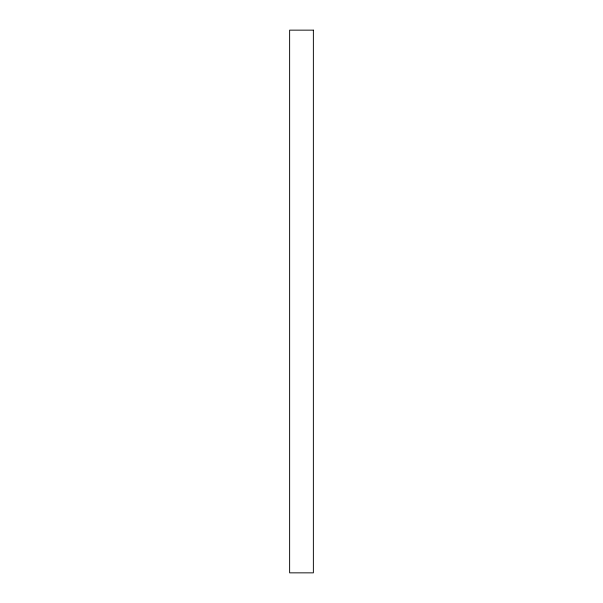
<?xml version="1.0" encoding="UTF-8"?>
<svg xmlns="http://www.w3.org/2000/svg" width="603" height="603" viewBox="0 0 603 603"><rect width="100%" height="100%" fill="white"/><g stroke="black" fill="none" stroke-linecap="round" stroke-linejoin="round"><path stroke-width="0.9" d="M313.372 30.15L289.628 30.15L289.628 572.85L313.372 572.85L313.372 30.15"/></g></svg>
